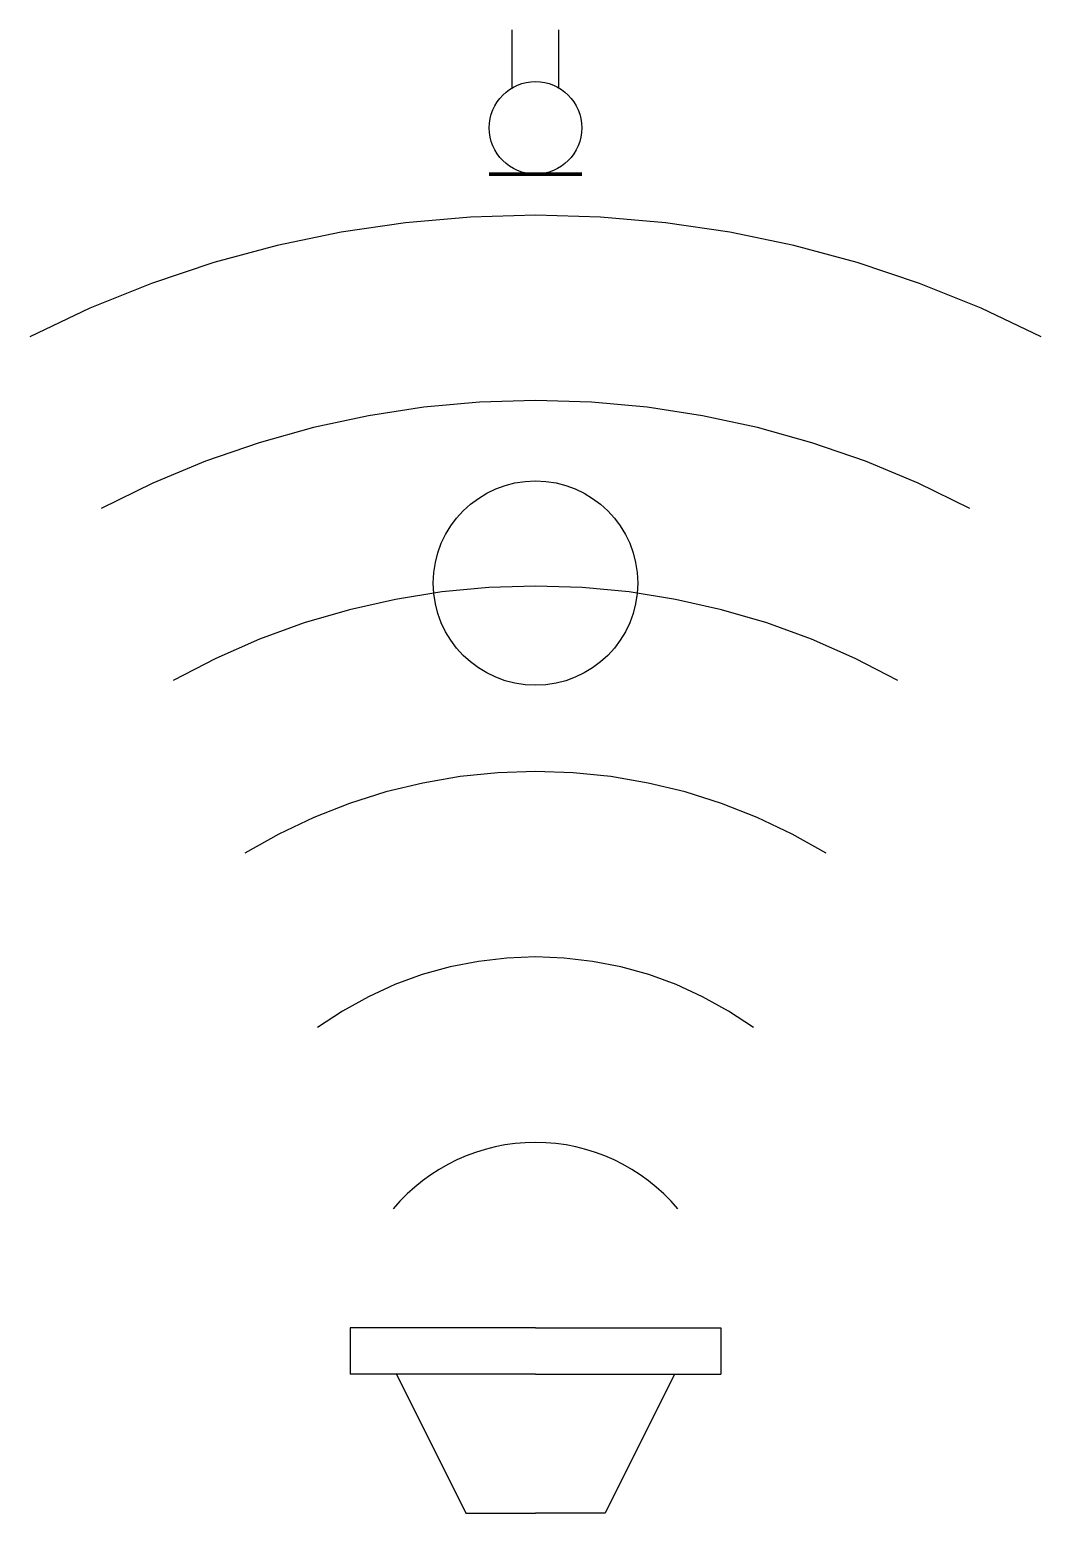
# Model space of a CAD drawing. Header units: inches. Extents: x -2.73 to 2.73, y -1 to 7.
import ezdxf

# ---------------------------------------------------------------- set-up
doc = ezdxf.new("R2010")
doc.units = ezdxf.units.IN
doc.header["$MEASUREMENT"] = 0
doc.linetypes.add('ACAD_ISO03W100', pattern=[30, 12, -18])
doc.layers.get('0').update_dxf_attribs({"lineweight": 25, "true_color": 0xffffff})
for name, color, linetype, lineweight, true_color in [('layer 1', 3, 'Continuous', 25, 0x00ff00), ('layer 2', 7, 'Continuous', 70, 0x000000), ('layer 3', 7, 'ACAD_ISO03W100', 25, 0x000000)]:
    doc.layers.add(name, color=color, linetype=linetype, lineweight=lineweight, true_color=true_color)

msp = doc.modelspace()

# ---------------------------------------------------------------- linework, layer by layer
for p, q in [((-0.125, 6.687), (-0.125, 7)), ((0.125, 6.687), (0.125, 7)), ((0, 0), (-1, 0)), ((-1, 0), (-1, -0.25)), ((0, 0), (1, 0)), ((1, 0), (1, -0.25)), ((0, -0.25), (-1, -0.25)), ((-0.75, -0.25), (-0.375, -1)), ((0, -0.25), (1, -0.25)), ((0.75, -0.25), (0.375, -1)), ((-0.375, -1), (0, -1)), ((0.375, -1), (0, -1))]:
    msp.add_line(p, q)
msp.add_circle((0, 6.4705), 0.25)
at = {"layer": 'layer 1'}
msp.add_circle((0, 4.0158), 0.5511, dxfattribs=at)
at = {"layer": 'layer 2'}
msp.add_line((-0.25, 6.2205), (0.25, 6.2205), dxfattribs=at)
at = {"layer": 'layer 3'}
for radius, start, end in [(6, 62.96841, 117.03159), (5, 62.08375, 117.91625), (4, 60.75433, 119.24567), (3, 58.53025, 121.46975), (2, 54.03777, 125.96223), (1, 39.89371, 140.10629)]:
    msp.add_arc((0, 0), radius, start, end, dxfattribs=at)

doc.saveas('drawing.dxf')
